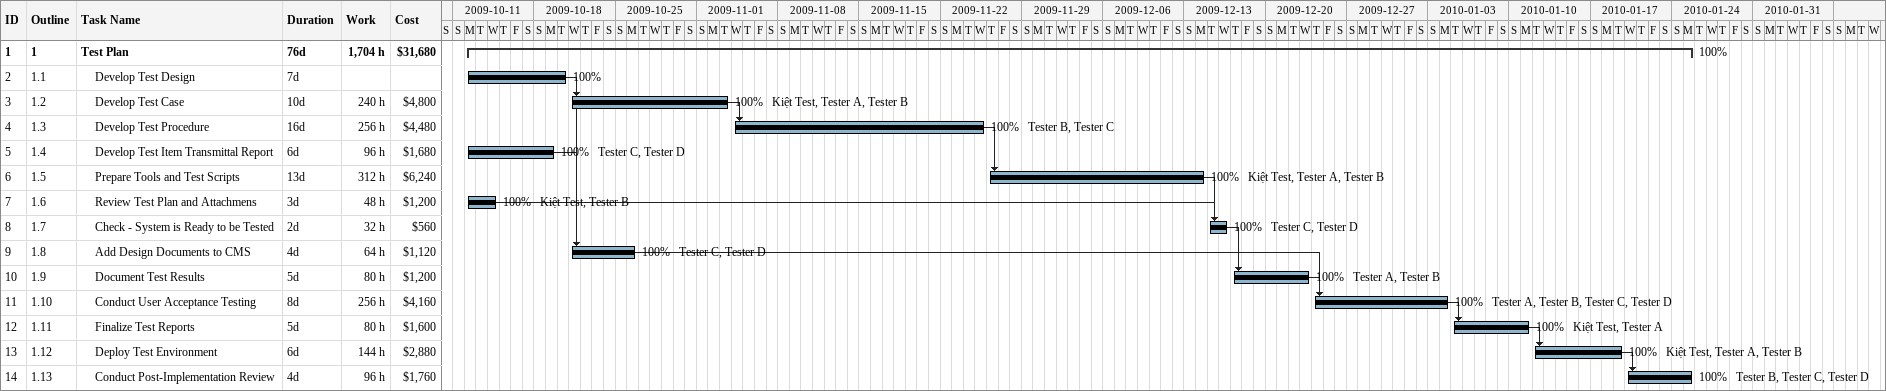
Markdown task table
| ID | WBS | Task | Duration | Start | Finish | Predecessors | Resources | % complete | Work (h) | Cost ($) |
|---|---|---|---|---|---|---|---|---|---|---|
| 1 | 1 | **Test Plan** | 76d | 2009-10-12 | 2010-01-25 |  |  | 100 | 1704 | 31680 |
| 2 | 1.1 | Develop Test Design | 7d | 2009-10-12 | 2009-10-20 |  |  | 100 |  |  |
| 3 | 1.2 | Develop Test Case | 10d | 2009-10-21 | 2009-11-03 | 2 | Kiệt Test, Tester A, Tester B | 100 | 240 | 4800 |
| 4 | 1.3 | Develop Test Procedure | 16d | 2009-11-04 | 2009-11-25 | 3 | Tester B, Tester C | 100 | 256 | 4480 |
| 5 | 1.4 | Develop Test Item Transmittal Report | 6d | 2009-10-12 | 2009-10-19 |  | Tester C, Tester D | 100 | 96 | 1680 |
| 6 | 1.5 | Prepare Tools and Test Scripts | 13d | 2009-11-26 | 2009-12-14 | 4 | Kiệt Test, Tester A, Tester B | 100 | 312 | 6240 |
| 7 | 1.6 | Review Test Plan and Attachmens | 3d | 2009-10-12 | 2009-10-14 |  | Kiệt Test, Tester B | 100 | 48 | 1200 |
| 8 | 1.7 | Check - System is Ready to be Tested | 2d | 2009-12-15 | 2009-12-16 | 6, 7 | Tester C, Tester D | 100 | 32 | 560 |
| 9 | 1.8 | Add Design Documents to CMS | 4d | 2009-10-21 | 2009-10-26 | 2, 5 | Tester C, Tester D | 100 | 64 | 1120 |
| 10 | 1.9 | Document Test Results | 5d | 2009-12-17 | 2009-12-23 | 8 | Tester A, Tester B | 100 | 80 | 1200 |
| 11 | 1.10 | Conduct User Acceptance Testing | 8d | 2009-12-24 | 2010-01-04 | 10, 9 | Tester A, Tester B, Tester C, Tester D | 100 | 256 | 4160 |
| 12 | 1.11 | Finalize Test Reports | 5d | 2010-01-05 | 2010-01-11 | 11 | Kiệt Test, Tester A | 100 | 80 | 1600 |
| 13 | 1.12 | Deploy Test Environment | 6d | 2010-01-12 | 2010-01-19 | 12 | Kiệt Test, Tester A, Tester B | 100 | 144 | 2880 |
| 14 | 1.13 | Conduct Post-Implementation Review | 4d | 2010-01-20 | 2010-01-25 | 13 | Tester B, Tester C, Tester D | 100 | 96 | 1760 |
